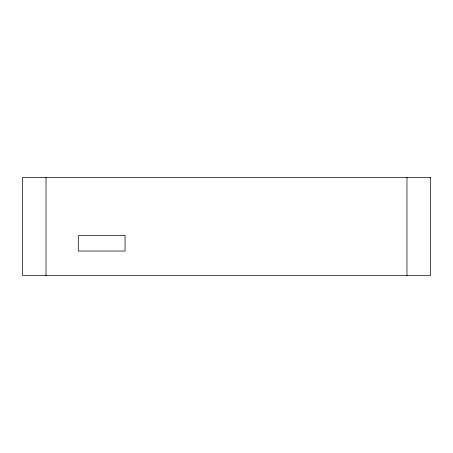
<?xml version="1.0" encoding="UTF-8"?>
<svg xmlns="http://www.w3.org/2000/svg" width="453" height="453" viewBox="0 0 453 453"><rect width="100%" height="100%" fill="white"/><g stroke="black" fill="none" stroke-linecap="round" stroke-linejoin="round"><path stroke-width="0.68" d="M406.975 177.406L406.975 275.594M46.025 177.406L46.025 275.594M430.35 177.406L22.65 177.406L22.65 275.594L430.35 275.594L430.35 177.406M125.045 235.617L78.29 235.617L78.29 251.047L125.045 251.047L125.045 235.617"/></g></svg>
